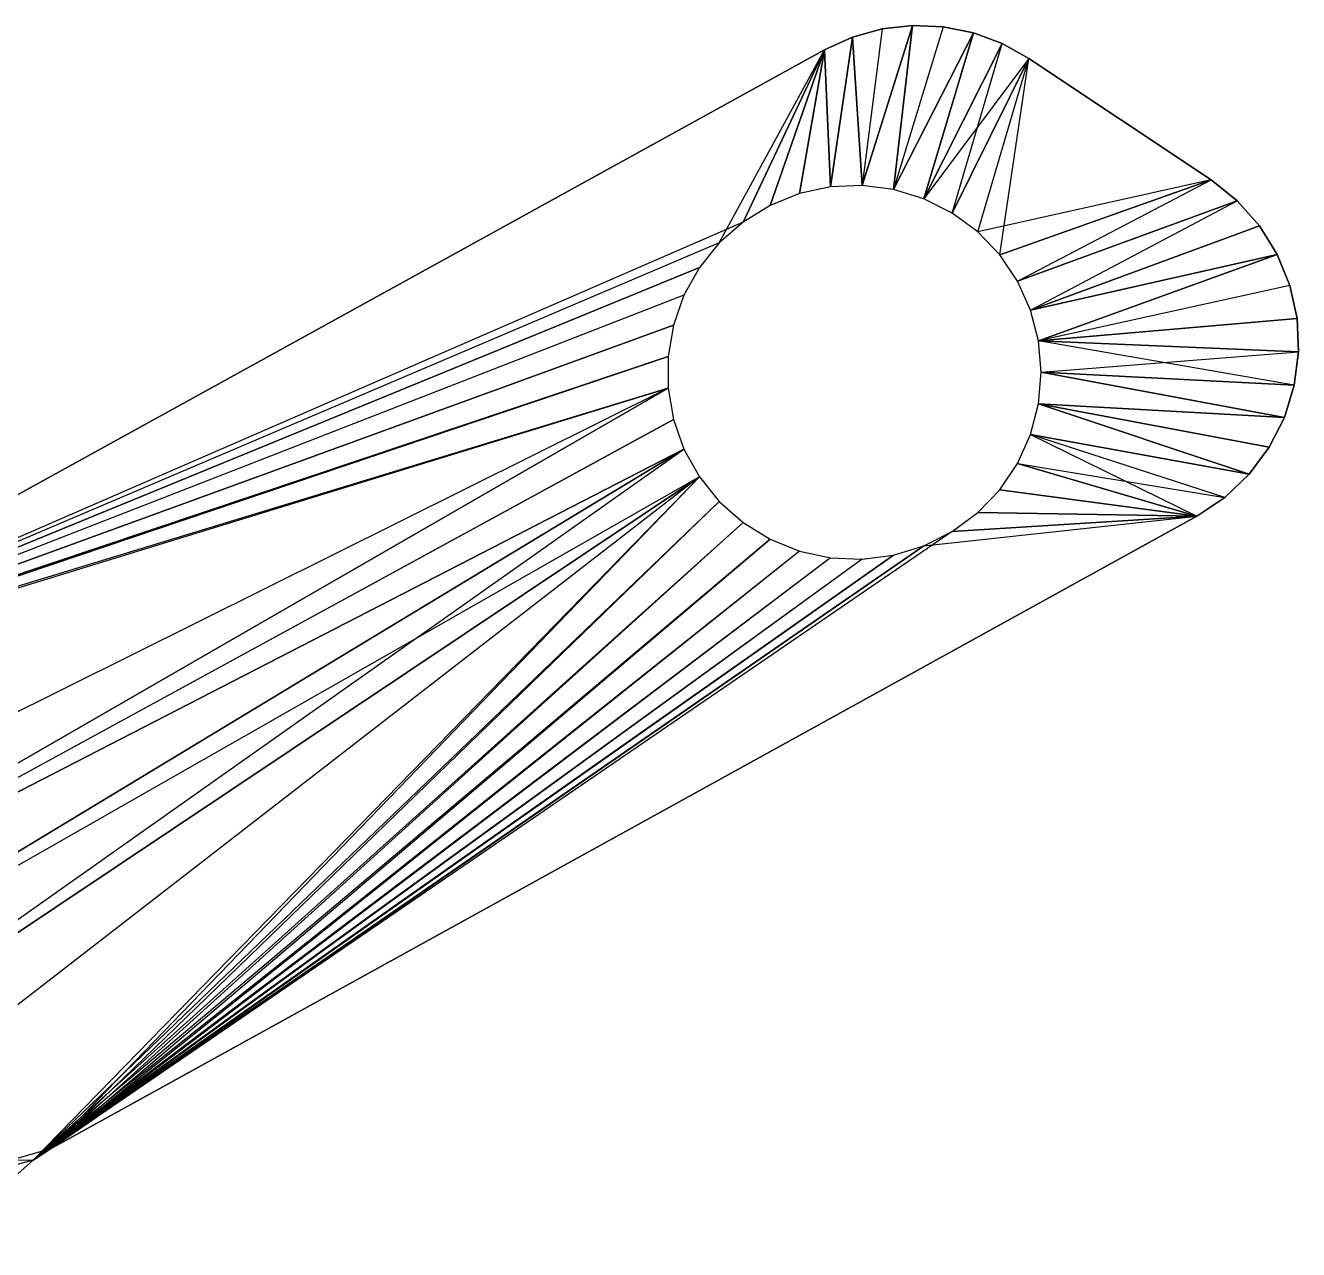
# Model space of a CAD drawing. Header units: millimetres. Extents: x -16.1 to 15.9, y -2 to 10.7.
# Drawn here: x 6.23 to 15.91, y 1.33 to 10.64 of the extents above; entities that cross this region are included whole.
import ezdxf

# ---------------------------------------------------------------- set-up
doc = ezdxf.new("R2010")
doc.units = ezdxf.units.MM
doc.layers.add('Body', color=7, linetype='CONTINUOUS')

msp = doc.modelspace()

# ---------------------------------------------------------------- linework, layer by layer
at = {"layer": 'Body'}
for p, q in [((12.7451, 10.6171, 0.8128), (12.52, 10.5548, 0.8128)), ((12.7451, 10.6171, 0.8128), (12.52, 10.5548, -0.0254)), ((12.7451, 10.6171, 0.8128), (12.52, 10.5548, 0.8128)), ((12.52, 10.5548, -0.0254), (12.7451, 10.6171, -0.0254)), ((12.7451, 10.6171, 0.8128), (12.52, 10.5548, -0.0254)), ((12.52, 10.5548, -0.0254), (12.7451, 10.6171, -0.0254)), ((12.977, 10.6436, 0.8128), (12.5932, 9.42531, 0.8128)), ((12.977, 10.6436, 0.8128), (12.5932, 9.42531, 0.8128)), ((12.5932, 9.42531, -0.0254), (12.977, 10.6436, -0.0254)), ((12.5932, 9.42531, -0.0254), (12.977, 10.6436, -0.0254)), ((12.7451, 10.6171, 0.8128), (12.5932, 9.42531, 0.8128)), ((12.7451, 10.6171, 0.8128), (12.5932, 9.42531, 0.8128)), ((12.7451, 10.6171, -0.0254), (12.5932, 9.42531, -0.0254)), ((12.7451, 10.6171, -0.0254), (12.5932, 9.42531, -0.0254)), ((12.977, 10.6436, 0.8128), (12.7451, 10.6171, 0.8128)), ((12.977, 10.6436, 0.8128), (12.7451, 10.6171, 0.8128)), ((12.977, 10.6436, 0.8128), (12.7451, 10.6171, -0.0254)), ((12.7451, 10.6171, -0.0254), (12.977, 10.6436, -0.0254)), ((12.977, 10.6436, 0.8128), (12.7451, 10.6171, -0.0254)), ((12.7451, 10.6171, -0.0254), (12.977, 10.6436, -0.0254)), ((12.7451, 10.6171, 0.8128), (12.7451, 10.6171, -0.0254)), ((12.7451, 10.6171, 0.8128), (12.7451, 10.6171, -0.0254)), ((12.8325, 9.39466, 0.8128), (12.977, 10.6436, 0.8128)), ((12.8325, 9.39466, 0.8128), (12.977, 10.6436, 0.8128)), ((12.977, 10.6436, -0.0254), (12.8325, 9.39466, -0.0254)), ((12.977, 10.6436, -0.0254), (12.8325, 9.39466, -0.0254)), ((13.2103, 10.6337, 0.8128), (12.8325, 9.39466, 0.8128)), ((13.2103, 10.6337, 0.8128), (12.8325, 9.39466, 0.8128)), ((13.2103, 10.6337, -0.0254), (12.8325, 9.39466, -0.0254)), ((13.2103, 10.6337, -0.0254), (12.8325, 9.39466, -0.0254)), ((13.4392, 10.5878, 0.8128), (12.8325, 9.39466, 0.8128)), ((13.4392, 10.5878, 0.8128), (12.8325, 9.39466, 0.8128)), ((12.8325, 9.39466, -0.0254), (13.4392, 10.5878, -0.0254)), ((12.8325, 9.39466, -0.0254), (13.4392, 10.5878, -0.0254)), ((12.977, 10.6436, 0.8128), (12.977, 10.6436, -0.0254)), ((13.2103, 10.6337, 0.8128), (12.977, 10.6436, 0.8128)), ((12.977, 10.6436, 0.8128), (12.977, 10.6436, -0.0254)), ((13.2103, 10.6337, 0.8128), (12.977, 10.6436, 0.8128)), ((12.977, 10.6436, -0.0254), (13.2103, 10.6337, 0.8128)), ((12.977, 10.6436, -0.0254), (13.2103, 10.6337, 0.8128)), ((12.977, 10.6436, -0.0254), (13.2103, 10.6337, -0.0254)), ((12.977, 10.6436, -0.0254), (13.2103, 10.6337, -0.0254)), ((13.4392, 10.5878, 0.8128), (13.0632, 9.32402, 0.8128)), ((13.4392, 10.5878, 0.8128), (13.0632, 9.32402, 0.8128)), ((13.0632, 9.32402, -0.0254), (13.4392, 10.5878, -0.0254)), ((13.0632, 9.32402, -0.0254), (13.4392, 10.5878, -0.0254)), ((13.4392, 10.5878, 0.8128), (13.2103, 10.6337, 0.8128)), ((13.2103, 10.6337, -0.0254), (13.2103, 10.6337, 0.8128)), ((13.2103, 10.6337, -0.0254), (13.2103, 10.6337, 0.8128)), ((13.4392, 10.5878, 0.8128), (13.2103, 10.6337, 0.8128)), ((13.2103, 10.6337, -0.0254), (13.4392, 10.5878, 0.8128)), ((13.2103, 10.6337, -0.0254), (13.4392, 10.5878, -0.0254)), ((13.2103, 10.6337, -0.0254), (13.4392, 10.5878, 0.8128)), ((13.2103, 10.6337, -0.0254), (13.4392, 10.5878, -0.0254)), ((13.4392, 10.5878, -0.0254), (13.4392, 10.5878, 0.8128)), ((13.6582, 10.5068, 0.8128), (13.4392, 10.5878, 0.8128)), ((13.4392, 10.5878, -0.0254), (13.4392, 10.5878, 0.8128)), ((13.6582, 10.5068, 0.8128), (13.4392, 10.5878, 0.8128)), ((13.4392, 10.5878, -0.0254), (13.6582, 10.5068, 0.8128)), ((13.4392, 10.5878, -0.0254), (13.6582, 10.5068, -0.0254)), ((13.4392, 10.5878, -0.0254), (13.6582, 10.5068, 0.8128)), ((13.4392, 10.5878, -0.0254), (13.6582, 10.5068, -0.0254)), ((12.52, 10.5548, 0.8128), (12.3074, 10.4584, 0.8128)), ((12.52, 10.5548, 0.8128), (12.3074, 10.4584, -0.0254)), ((12.52, 10.5548, 0.8128), (12.3074, 10.4584, 0.8128)), ((12.3074, 10.4584, -0.0254), (12.52, 10.5548, -0.0254)), ((12.52, 10.5548, 0.8128), (12.3074, 10.4584, -0.0254)), ((12.3074, 10.4584, -0.0254), (12.52, 10.5548, -0.0254)), ((12.3522, 9.41507, 0.8128), (12.52, 10.5548, 0.8128)), ((12.3522, 9.41507, 0.8128), (12.52, 10.5548, 0.8128)), ((12.52, 10.5548, -0.0254), (12.3522, 9.41507, -0.0254)), ((12.52, 10.5548, -0.0254), (12.3522, 9.41507, -0.0254)), ((12.52, 10.5548, 0.8128), (12.52, 10.5548, -0.0254)), ((12.5932, 9.42531, 0.8128), (12.52, 10.5548, 0.8128)), ((12.52, 10.5548, 0.8128), (12.52, 10.5548, -0.0254)), ((12.5932, 9.42531, 0.8128), (12.52, 10.5548, 0.8128)), ((12.52, 10.5548, -0.0254), (12.5932, 9.42531, -0.0254)), ((12.52, 10.5548, -0.0254), (12.5932, 9.42531, -0.0254)), ((13.6582, 10.5068, 0.8128), (13.0632, 9.32402, 0.8128)), ((13.6582, 10.5068, 0.8128), (13.0632, 9.32402, 0.8128)), ((13.0632, 9.32402, -0.0254), (13.6582, 10.5068, -0.0254)), ((13.0632, 9.32402, -0.0254), (13.6582, 10.5068, -0.0254)), ((13.2786, 9.21541, -0.0254), (13.6582, 10.5068, -0.0254)), ((13.2786, 9.21541, -0.0254), (13.6582, 10.5068, -0.0254)), ((13.862, 10.3928, 0.8128), (13.6582, 10.5068, 0.8128)), ((13.6582, 10.5068, -0.0254), (13.6582, 10.5068, 0.8128)), ((13.6582, 10.5068, -0.0254), (13.6582, 10.5068, 0.8128)), ((13.862, 10.3928, 0.8128), (13.6582, 10.5068, 0.8128)), ((13.6582, 10.5068, -0.0254), (13.862, 10.3928, 0.8128)), ((13.6582, 10.5068, -0.0254), (13.862, 10.3928, 0.8128)), ((13.6582, 10.5068, -0.0254), (13.862, 10.3928, -0.0254)), ((13.6582, 10.5068, -0.0254), (13.862, 10.3928, -0.0254)), ((3.33942, 5.51559, 0.8128), (12.3074, 10.4584, 0.8128)), ((12.3074, 10.4584, 0.8128), (3.33942, 5.51559, -0.0254)), ((3.33942, 5.51559, 0.8128), (12.3074, 10.4584, 0.8128)), ((12.3074, 10.4584, -0.0254), (3.33942, 5.51559, -0.0254)), ((12.3074, 10.4584, 0.8128), (3.33942, 5.51559, -0.0254)), ((12.3074, 10.4584, -0.0254), (3.33942, 5.51559, -0.0254)), ((11.5059, 8.9884, 0.8128), (12.3074, 10.4584, 0.8128)), ((11.5059, 8.9884, 0.8128), (12.3074, 10.4584, 0.8128)), ((11.687, 9.1478, 0.8128), (12.3074, 10.4584, 0.8128)), ((12.3074, 10.4584, -0.0254), (11.687, 9.1478, -0.0254)), ((11.687, 9.1478, 0.8128), (12.3074, 10.4584, 0.8128)), ((12.3074, 10.4584, -0.0254), (11.687, 9.1478, -0.0254)), ((11.8925, 9.27429, 0.8128), (12.3074, 10.4584, 0.8128)), ((12.3074, 10.4584, -0.0254), (11.8925, 9.27429, -0.0254)), ((11.8925, 9.27429, 0.8128), (12.3074, 10.4584, 0.8128)), ((12.3074, 10.4584, -0.0254), (11.8925, 9.27429, -0.0254)), ((12.1163, 9.36424, 0.8128), (12.3074, 10.4584, 0.8128)), ((12.1163, 9.36424, 0.8128), (12.3074, 10.4584, 0.8128)), ((12.3074, 10.4584, -0.0254), (12.1163, 9.36424, -0.0254)), ((12.3074, 10.4584, -0.0254), (12.1163, 9.36424, -0.0254)), ((12.3074, 10.4584, 0.8128), (12.3074, 10.4584, -0.0254)), ((12.3074, 10.4584, 0.8128), (12.3074, 10.4584, -0.0254)), ((12.3522, 9.41507, 0.8128), (12.3074, 10.4584, 0.8128)), ((12.3522, 9.41507, 0.8128), (12.3074, 10.4584, 0.8128)), ((12.3074, 10.4584, -0.0254), (12.3522, 9.41507, -0.0254)), ((12.3074, 10.4584, -0.0254), (12.3522, 9.41507, -0.0254)), ((13.862, 10.3928, 0.8128), (13.0632, 9.32402, 0.8128)), ((13.862, 10.3928, 0.8128), (13.0632, 9.32402, 0.8128)), ((13.862, 10.3928, 0.8128), (13.2786, 9.21541, 0.8128)), ((13.862, 10.3928, 0.8128), (13.2786, 9.21541, 0.8128)), ((13.2786, 9.21541, -0.0254), (13.862, 10.3928, -0.0254)), ((13.2786, 9.21541, -0.0254), (13.862, 10.3928, -0.0254)), ((13.4726, 9.07195, 0.8128), (13.862, 10.3928, 0.8128)), ((13.4726, 9.07195, 0.8128), (13.862, 10.3928, 0.8128)), ((13.4726, 9.07195, -0.0254), (13.862, 10.3928, -0.0254)), ((13.4726, 9.07195, -0.0254), (13.862, 10.3928, -0.0254)), ((13.6395, 8.89777, -0.0254), (13.862, 10.3928, -0.0254)), ((13.6395, 8.89777, -0.0254), (13.862, 10.3928, -0.0254)), ((13.862, 10.3928, -0.0254), (13.862, 10.3928, 0.8128)), ((13.862, 10.3928, 0.8128), (15.2478, 9.469, 0.8128)), ((13.862, 10.3928, -0.0254), (13.862, 10.3928, 0.8128)), ((13.862, 10.3928, 0.8128), (15.2478, 9.469, 0.8128)), ((13.862, 10.3928, -0.0254), (15.2478, 9.469, 0.8128)), ((13.862, 10.3928, -0.0254), (15.2478, 9.469, 0.8128)), ((15.2478, 9.469, -0.0254), (13.862, 10.3928, -0.0254)), ((15.2478, 9.469, -0.0254), (13.862, 10.3928, -0.0254)), ((12.3522, 9.41507, 0.8128), (12.1163, 9.36424, 0.8128)), ((12.3522, 9.41507, 0.8128), (12.1163, 9.36424, 0.8128)), ((12.3522, 9.41507, 0.8128), (12.1163, 9.36424, -0.0254)), ((12.3522, 9.41507, -0.0254), (12.1163, 9.36424, -0.0254)), ((12.3522, 9.41507, 0.8128), (12.1163, 9.36424, -0.0254)), ((12.3522, 9.41507, -0.0254), (12.1163, 9.36424, -0.0254)), ((12.5932, 9.42531, 0.8128), (12.3522, 9.41507, 0.8128)), ((12.5932, 9.42531, 0.8128), (12.3522, 9.41507, 0.8128)), ((12.5932, 9.42531, 0.8128), (12.3522, 9.41507, -0.0254)), ((12.5932, 9.42531, -0.0254), (12.3522, 9.41507, -0.0254)), ((12.5932, 9.42531, 0.8128), (12.3522, 9.41507, -0.0254)), ((12.5932, 9.42531, -0.0254), (12.3522, 9.41507, -0.0254)), ((12.3522, 9.41507, -0.0254), (12.3522, 9.41507, 0.8128)), ((12.3522, 9.41507, -0.0254), (12.3522, 9.41507, 0.8128)), ((12.5932, 9.42531, 0.8128), (12.5932, 9.42531, -0.0254)), ((12.8325, 9.39466, 0.8128), (12.5932, 9.42531, 0.8128)), ((12.5932, 9.42531, 0.8128), (12.5932, 9.42531, -0.0254)), ((12.8325, 9.39466, 0.8128), (12.5932, 9.42531, -0.0254)), ((12.8325, 9.39466, 0.8128), (12.5932, 9.42531, 0.8128)), ((12.8325, 9.39466, 0.8128), (12.5932, 9.42531, -0.0254)), ((12.8325, 9.39466, -0.0254), (12.5932, 9.42531, -0.0254)), ((12.8325, 9.39466, -0.0254), (12.5932, 9.42531, -0.0254)), ((15.2478, 9.469, 0.8128), (13.4726, 9.07195, 0.8128)), ((15.2478, 9.469, 0.8128), (13.4726, 9.07195, 0.8128)), ((15.2478, 9.469, 0.8128), (13.6395, 8.89777, 0.8128)), ((15.2478, 9.469, 0.8128), (13.6395, 8.89777, 0.8128)), ((13.6395, 8.89777, -0.0254), (15.2478, 9.469, -0.0254)), ((13.6395, 8.89777, -0.0254), (15.2478, 9.469, -0.0254)), ((13.7746, 8.69789, 0.8128), (15.2478, 9.469, 0.8128)), ((13.7746, 8.69789, 0.8128), (15.2478, 9.469, 0.8128)), ((13.7746, 8.69789, -0.0254), (15.2478, 9.469, -0.0254)), ((13.7746, 8.69789, -0.0254), (15.2478, 9.469, -0.0254)), ((15.2478, 9.469, 0.8128), (15.2478, 9.469, -0.0254)), ((15.2478, 9.469, 0.8128), (15.2478, 9.469, -0.0254)), ((15.4476, 9.30957, 0.8128), (15.2478, 9.469, 0.8128)), ((15.2478, 9.469, -0.0254), (15.4476, 9.30957, 0.8128)), ((15.4476, 9.30957, 0.8128), (15.2478, 9.469, 0.8128)), ((15.2478, 9.469, -0.0254), (15.4476, 9.30957, 0.8128)), ((15.2478, 9.469, -0.0254), (15.4476, 9.30957, -0.0254)), ((15.2478, 9.469, -0.0254), (15.4476, 9.30957, -0.0254)), ((12.1163, 9.36424, 0.8128), (11.8925, 9.27429, 0.8128)), ((12.1163, 9.36424, -0.0254), (11.8925, 9.27429, -0.0254)), ((12.1163, 9.36424, 0.8128), (11.8925, 9.27429, 0.8128)), ((12.1163, 9.36424, 0.8128), (11.8925, 9.27429, -0.0254)), ((12.1163, 9.36424, 0.8128), (11.8925, 9.27429, -0.0254)), ((12.1163, 9.36424, -0.0254), (11.8925, 9.27429, -0.0254)), ((12.1163, 9.36424, -0.0254), (12.1163, 9.36424, 0.8128)), ((12.1163, 9.36424, -0.0254), (12.1163, 9.36424, 0.8128)), ((12.8325, 9.39466, 0.8128), (12.8325, 9.39466, -0.0254)), ((12.8325, 9.39466, 0.8128), (12.8325, 9.39466, -0.0254)), ((13.0632, 9.32402, 0.8128), (12.8325, 9.39466, -0.0254)), ((13.0632, 9.32402, 0.8128), (12.8325, 9.39466, 0.8128)), ((13.0632, 9.32402, 0.8128), (12.8325, 9.39466, 0.8128)), ((13.0632, 9.32402, 0.8128), (12.8325, 9.39466, -0.0254)), ((13.0632, 9.32402, -0.0254), (12.8325, 9.39466, -0.0254)), ((13.0632, 9.32402, -0.0254), (12.8325, 9.39466, -0.0254)), ((13.0632, 9.32402, 0.8128), (13.0632, 9.32402, -0.0254)), ((13.0632, 9.32402, 0.8128), (13.0632, 9.32402, -0.0254)), ((13.2786, 9.21541, 0.8128), (13.0632, 9.32402, -0.0254)), ((13.2786, 9.21541, 0.8128), (13.0632, 9.32402, 0.8128)), ((13.2786, 9.21541, 0.8128), (13.0632, 9.32402, -0.0254)), ((13.2786, 9.21541, -0.0254), (13.0632, 9.32402, -0.0254)), ((13.2786, 9.21541, 0.8128), (13.0632, 9.32402, 0.8128)), ((13.2786, 9.21541, -0.0254), (13.0632, 9.32402, -0.0254)), ((15.4476, 9.30957, 0.8128), (13.7746, 8.69789, 0.8128)), ((15.4476, 9.30957, 0.8128), (13.7746, 8.69789, 0.8128)), ((13.7746, 8.69789, -0.0254), (15.4476, 9.30957, -0.0254)), ((13.7746, 8.69789, -0.0254), (15.4476, 9.30957, -0.0254)), ((13.874, 8.47805, 0.8128), (15.4476, 9.30957, 0.8128)), ((13.874, 8.47805, 0.8128), (15.4476, 9.30957, 0.8128)), ((13.874, 8.47805, -0.0254), (15.4476, 9.30957, -0.0254)), ((13.874, 8.47805, -0.0254), (15.4476, 9.30957, -0.0254)), ((15.4476, 9.30957, -0.0254), (15.4476, 9.30957, 0.8128)), ((15.4476, 9.30957, -0.0254), (15.4476, 9.30957, 0.8128)), ((15.6175, 9.11851, 0.8128), (15.4476, 9.30957, 0.8128)), ((15.4476, 9.30957, -0.0254), (15.6175, 9.11851, 0.8128)), ((15.6175, 9.11851, 0.8128), (15.4476, 9.30957, 0.8128)), ((15.4476, 9.30957, -0.0254), (15.6175, 9.11851, 0.8128)), ((15.4476, 9.30957, -0.0254), (15.6175, 9.11851, -0.0254)), ((15.4476, 9.30957, -0.0254), (15.6175, 9.11851, -0.0254)), ((11.8925, 9.27429, 0.8128), (11.687, 9.1478, 0.8128)), ((11.8925, 9.27429, -0.0254), (11.687, 9.1478, -0.0254)), ((11.8925, 9.27429, 0.8128), (11.687, 9.1478, 0.8128)), ((11.8925, 9.27429, 0.8128), (11.687, 9.1478, -0.0254)), ((11.8925, 9.27429, 0.8128), (11.687, 9.1478, -0.0254)), ((11.8925, 9.27429, -0.0254), (11.687, 9.1478, -0.0254)), ((11.8925, 9.27429, -0.0254), (11.8925, 9.27429, 0.8128)), ((11.8925, 9.27429, -0.0254), (11.8925, 9.27429, 0.8128)), ((13.2786, 9.21541, 0.8128), (13.2786, 9.21541, -0.0254)), ((13.2786, 9.21541, 0.8128), (13.2786, 9.21541, -0.0254)), ((13.4726, 9.07195, 0.8128), (13.2786, 9.21541, -0.0254)), ((13.4726, 9.07195, 0.8128), (13.2786, 9.21541, 0.8128)), ((13.4726, 9.07195, 0.8128), (13.2786, 9.21541, 0.8128)), ((13.4726, 9.07195, 0.8128), (13.2786, 9.21541, -0.0254)), ((13.4726, 9.07195, -0.0254), (13.2786, 9.21541, -0.0254)), ((13.4726, 9.07195, -0.0254), (13.2786, 9.21541, -0.0254)), ((11.687, 9.1478, -0.0254), (3.33942, 5.51559, -0.0254)), ((11.687, 9.1478, -0.0254), (3.33942, 5.51559, -0.0254)), ((11.687, 9.1478, 0.8128), (11.5059, 8.9884, 0.8128)), ((11.687, 9.1478, 0.8128), (11.5059, 8.9884, 0.8128)), ((11.687, 9.1478, 0.8128), (11.5059, 8.9884, -0.0254)), ((11.687, 9.1478, -0.0254), (11.5059, 8.9884, -0.0254)), ((11.687, 9.1478, 0.8128), (11.5059, 8.9884, -0.0254)), ((11.687, 9.1478, -0.0254), (11.5059, 8.9884, -0.0254)), ((11.687, 9.1478, -0.0254), (11.687, 9.1478, 0.8128)), ((11.687, 9.1478, -0.0254), (11.687, 9.1478, 0.8128)), ((15.6175, 9.11851, 0.8128), (13.874, 8.47805, 0.8128)), ((13.874, 8.47805, -0.0254), (15.6175, 9.11851, -0.0254)), ((15.6175, 9.11851, 0.8128), (13.874, 8.47805, 0.8128)), ((13.874, 8.47805, -0.0254), (15.6175, 9.11851, -0.0254)), ((15.6175, 9.11851, -0.0254), (15.7523, 8.90137, -0.0254)), ((15.6175, 9.11851, -0.0254), (15.6175, 9.11851, 0.8128)), ((15.7523, 8.90137, 0.8128), (15.6175, 9.11851, 0.8128)), ((15.6175, 9.11851, -0.0254), (15.7523, 8.90137, 0.8128)), ((15.6175, 9.11851, -0.0254), (15.7523, 8.90137, -0.0254)), ((15.6175, 9.11851, -0.0254), (15.6175, 9.11851, 0.8128)), ((15.7523, 8.90137, 0.8128), (15.6175, 9.11851, 0.8128)), ((15.6175, 9.11851, -0.0254), (15.7523, 8.90137, 0.8128)), ((13.4726, 9.07195, 0.8128), (13.4726, 9.07195, -0.0254)), ((13.4726, 9.07195, 0.8128), (13.4726, 9.07195, -0.0254)), ((13.6395, 8.89777, 0.8128), (13.4726, 9.07195, -0.0254)), ((13.6395, 8.89777, 0.8128), (13.4726, 9.07195, 0.8128)), ((13.6395, 8.89777, 0.8128), (13.4726, 9.07195, 0.8128)), ((13.6395, 8.89777, -0.0254), (13.4726, 9.07195, -0.0254)), ((13.6395, 8.89777, 0.8128), (13.4726, 9.07195, -0.0254)), ((13.6395, 8.89777, -0.0254), (13.4726, 9.07195, -0.0254)), ((11.5059, 8.9884, 0.8128), (3.33942, 5.51559, 0.8128)), ((11.5059, 8.9884, 0.8128), (3.33942, 5.51559, 0.8128)), ((11.5059, 8.9884, -0.0254), (3.33942, 5.51559, -0.0254)), ((11.5059, 8.9884, -0.0254), (3.33942, 5.51559, -0.0254)), ((11.5059, 8.9884, 0.8128), (11.3544, 8.8007, 0.8128)), ((11.5059, 8.9884, 0.8128), (11.3544, 8.8007, 0.8128)), ((11.5059, 8.9884, 0.8128), (11.3544, 8.8007, -0.0254)), ((11.5059, 8.9884, -0.0254), (11.3544, 8.8007, -0.0254)), ((11.5059, 8.9884, 0.8128), (11.3544, 8.8007, -0.0254)), ((11.5059, 8.9884, -0.0254), (11.3544, 8.8007, -0.0254)), ((11.5059, 8.9884, -0.0254), (11.5059, 8.9884, 0.8128)), ((11.5059, 8.9884, -0.0254), (11.5059, 8.9884, 0.8128)), ((13.6395, 8.89777, 0.8128), (13.6395, 8.89777, -0.0254)), ((13.7746, 8.69789, 0.8128), (13.6395, 8.89777, 0.8128)), ((13.6395, 8.89777, 0.8128), (13.6395, 8.89777, -0.0254)), ((13.7746, 8.69789, 0.8128), (13.6395, 8.89777, -0.0254)), ((13.7746, 8.69789, 0.8128), (13.6395, 8.89777, 0.8128)), ((13.7746, 8.69789, -0.0254), (13.6395, 8.89777, -0.0254)), ((13.7746, 8.69789, 0.8128), (13.6395, 8.89777, -0.0254)), ((13.7746, 8.69789, -0.0254), (13.6395, 8.89777, -0.0254)), ((13.874, 8.47805, -0.0254), (15.7523, 8.90137, -0.0254)), ((15.7523, 8.90137, 0.8128), (13.874, 8.47805, 0.8128)), ((13.874, 8.47805, -0.0254), (15.7523, 8.90137, -0.0254)), ((15.7523, 8.90137, 0.8128), (13.874, 8.47805, 0.8128)), ((13.9348, 8.24458, -0.0254), (15.7523, 8.90137, -0.0254)), ((15.7523, 8.90137, 0.8128), (13.9348, 8.24458, 0.8128)), ((13.9348, 8.24458, -0.0254), (15.7523, 8.90137, -0.0254)), ((15.7523, 8.90137, 0.8128), (13.9348, 8.24458, 0.8128)), ((15.7523, 8.90137, -0.0254), (15.8484, 8.66445, -0.0254)), ((15.8484, 8.66445, 0.8128), (15.7523, 8.90137, 0.8128)), ((15.7523, 8.90137, -0.0254), (15.7523, 8.90137, 0.8128)), ((15.7523, 8.90137, -0.0254), (15.8484, 8.66445, 0.8128)), ((15.7523, 8.90137, -0.0254), (15.8484, 8.66445, -0.0254)), ((15.7523, 8.90137, -0.0254), (15.7523, 8.90137, 0.8128)), ((15.8484, 8.66445, 0.8128), (15.7523, 8.90137, 0.8128)), ((15.7523, 8.90137, -0.0254), (15.8484, 8.66445, 0.8128)), ((3.33942, 5.51559, 0.8128), (11.3544, 8.8007, 0.8128)), ((3.33942, 5.51559, 0.8128), (11.3544, 8.8007, 0.8128)), ((11.3544, 8.8007, -0.0254), (3.33942, 5.51559, -0.0254)), ((11.3544, 8.8007, -0.0254), (3.33942, 5.51559, -0.0254)), ((11.3544, 8.8007, 0.8128), (11.2367, 8.59008, 0.8128)), ((11.3544, 8.8007, 0.8128), (11.2367, 8.59008, 0.8128)), ((11.3544, 8.8007, 0.8128), (11.2367, 8.59008, -0.0254)), ((11.3544, 8.8007, -0.0254), (11.2367, 8.59008, -0.0254)), ((11.3544, 8.8007, 0.8128), (11.2367, 8.59008, -0.0254)), ((11.3544, 8.8007, -0.0254), (11.2367, 8.59008, -0.0254)), ((11.3544, 8.8007, -0.0254), (11.3544, 8.8007, 0.8128)), ((11.3544, 8.8007, -0.0254), (11.3544, 8.8007, 0.8128)), ((13.7746, 8.69789, 0.8128), (13.7746, 8.69789, -0.0254)), ((13.874, 8.47805, 0.8128), (13.7746, 8.69789, 0.8128)), ((13.7746, 8.69789, 0.8128), (13.7746, 8.69789, -0.0254)), ((13.874, 8.47805, 0.8128), (13.7746, 8.69789, -0.0254)), ((13.874, 8.47805, 0.8128), (13.7746, 8.69789, 0.8128)), ((13.874, 8.47805, 0.8128), (13.7746, 8.69789, -0.0254)), ((13.874, 8.47805, -0.0254), (13.7746, 8.69789, -0.0254)), ((13.874, 8.47805, -0.0254), (13.7746, 8.69789, -0.0254)), ((15.8484, 8.66445, -0.0254), (13.9348, 8.24458, -0.0254)), ((15.8484, 8.66445, -0.0254), (13.9348, 8.24458, -0.0254)), ((15.8484, 8.66445, 0.8128), (13.9348, 8.24458, 0.8128)), ((15.8484, 8.66445, 0.8128), (13.9348, 8.24458, 0.8128)), ((15.8484, 8.66445, -0.0254), (15.9027, 8.41467, -0.0254)), ((15.8484, 8.66445, -0.0254), (15.9027, 8.41467, 0.8128)), ((15.8484, 8.66445, -0.0254), (15.9027, 8.41467, -0.0254)), ((15.9027, 8.41467, 0.8128), (15.8484, 8.66445, 0.8128)), ((15.8484, 8.66445, -0.0254), (15.8484, 8.66445, 0.8128)), ((15.8484, 8.66445, -0.0254), (15.8484, 8.66445, 0.8128)), ((15.9027, 8.41467, 0.8128), (15.8484, 8.66445, 0.8128)), ((15.8484, 8.66445, -0.0254), (15.9027, 8.41467, 0.8128)), ((11.2367, 8.59008, 0.8128), (3.33942, 5.51559, 0.8128)), ((11.2367, 8.59008, 0.8128), (3.33942, 5.51559, 0.8128)), ((11.2367, 8.59008, -0.0254), (3.33942, 5.51559, -0.0254)), ((11.2367, 8.59008, -0.0254), (3.33942, 5.51559, -0.0254)), ((11.2367, 8.59008, 0.8128), (11.1564, 8.3626, 0.8128)), ((11.2367, 8.59008, 0.8128), (11.1564, 8.3626, 0.8128)), ((11.2367, 8.59008, 0.8128), (11.1564, 8.3626, -0.0254)), ((11.2367, 8.59008, -0.0254), (11.1564, 8.3626, -0.0254)), ((11.2367, 8.59008, 0.8128), (11.1564, 8.3626, -0.0254)), ((11.2367, 8.59008, -0.0254), (11.1564, 8.3626, -0.0254)), ((11.2367, 8.59008, -0.0254), (11.2367, 8.59008, 0.8128)), ((11.2367, 8.59008, -0.0254), (11.2367, 8.59008, 0.8128)), ((13.9348, 8.24458, 0.8128), (13.874, 8.47805, -0.0254)), ((13.9348, 8.24458, -0.0254), (13.874, 8.47805, -0.0254)), ((13.874, 8.47805, 0.8128), (13.874, 8.47805, -0.0254)), ((13.9348, 8.24458, 0.8128), (13.874, 8.47805, -0.0254)), ((13.9348, 8.24458, 0.8128), (13.874, 8.47805, 0.8128)), ((13.9348, 8.24458, -0.0254), (13.874, 8.47805, -0.0254)), ((13.874, 8.47805, 0.8128), (13.874, 8.47805, -0.0254)), ((13.9348, 8.24458, 0.8128), (13.874, 8.47805, 0.8128)), ((11.1564, 8.3626, 0.8128), (3.33942, 5.51559, 0.8128)), ((11.1564, 8.3626, 0.8128), (3.33942, 5.51559, 0.8128)), ((3.33942, 5.51559, -0.0254), (11.1564, 8.3626, -0.0254)), ((3.33942, 5.51559, -0.0254), (11.1564, 8.3626, -0.0254)), ((11.1564, 8.3626, 0.8128), (11.1156, 8.12482, 0.8128)), ((11.1564, 8.3626, 0.8128), (11.1156, 8.12482, 0.8128)), ((11.1564, 8.3626, 0.8128), (11.1156, 8.12482, -0.0254)), ((11.1564, 8.3626, -0.0254), (11.1156, 8.12482, -0.0254)), ((11.1564, 8.3626, 0.8128), (11.1156, 8.12482, -0.0254)), ((11.1564, 8.3626, -0.0254), (11.1156, 8.12482, -0.0254)), ((11.1564, 8.3626, -0.0254), (11.1564, 8.3626, 0.8128)), ((11.1564, 8.3626, -0.0254), (11.1564, 8.3626, 0.8128)), ((13.9348, 8.24458, -0.0254), (15.9027, 8.41467, -0.0254)), ((13.9348, 8.24458, -0.0254), (15.9027, 8.41467, -0.0254)), ((15.9027, 8.41467, 0.8128), (13.9348, 8.24458, 0.8128)), ((15.9027, 8.41467, 0.8128), (13.9348, 8.24458, 0.8128)), ((15.9027, 8.41467, -0.0254), (15.9138, 8.15928, -0.0254)), ((15.9027, 8.41467, -0.0254), (15.9138, 8.15928, 0.8128)), ((15.9027, 8.41467, -0.0254), (15.9138, 8.15928, -0.0254)), ((15.9138, 8.15928, 0.8128), (15.9027, 8.41467, 0.8128)), ((15.9027, 8.41467, -0.0254), (15.9027, 8.41467, 0.8128)), ((15.9027, 8.41467, -0.0254), (15.9027, 8.41467, 0.8128)), ((15.9138, 8.15928, 0.8128), (15.9027, 8.41467, 0.8128)), ((15.9027, 8.41467, -0.0254), (15.9138, 8.15928, 0.8128)), ((13.9552, 8.00419, 0.8128), (13.9348, 8.24458, -0.0254)), ((13.9552, 8.00419, -0.0254), (13.9348, 8.24458, -0.0254)), ((13.9348, 8.24458, 0.8128), (13.9348, 8.24458, -0.0254)), ((13.9552, 8.00419, 0.8128), (13.9348, 8.24458, -0.0254)), ((13.9552, 8.00419, 0.8128), (13.9348, 8.24458, 0.8128)), ((13.9348, 8.24458, -0.0254), (15.9138, 8.15928, -0.0254)), ((13.9552, 8.00419, -0.0254), (13.9348, 8.24458, -0.0254)), ((13.9552, 8.00419, 0.8128), (13.9348, 8.24458, 0.8128)), ((15.8814, 7.90573, 0.8128), (13.9348, 8.24458, 0.8128)), ((13.9348, 8.24458, 0.8128), (13.9348, 8.24458, -0.0254)), ((13.9348, 8.24458, -0.0254), (15.9138, 8.15928, -0.0254)), ((15.9138, 8.15928, 0.8128), (13.9348, 8.24458, 0.8128)), ((15.8814, 7.90573, 0.8128), (13.9348, 8.24458, 0.8128)), ((15.9138, 8.15928, 0.8128), (13.9348, 8.24458, 0.8128)), ((13.9552, 8.00419, -0.0254), (15.9138, 8.15928, -0.0254)), ((13.9552, 8.00419, -0.0254), (15.9138, 8.15928, -0.0254)), ((15.9138, 8.15928, -0.0254), (15.8814, 7.90573, -0.0254)), ((15.9138, 8.15928, -0.0254), (15.8814, 7.90573, 0.8128)), ((15.9138, 8.15928, -0.0254), (15.8814, 7.90573, -0.0254)), ((15.8814, 7.90573, 0.8128), (15.9138, 8.15928, 0.8128)), ((15.8814, 7.90573, 0.8128), (15.9138, 8.15928, 0.8128)), ((15.9138, 8.15928, -0.0254), (15.8814, 7.90573, 0.8128)), ((15.9138, 8.15928, -0.0254), (15.9138, 8.15928, 0.8128)), ((15.9138, 8.15928, -0.0254), (15.9138, 8.15928, 0.8128)), ((3.1974, 5.45099, -0.0254), (11.1156, 8.12482, -0.0254)), ((3.1974, 5.45099, -0.0254), (11.1156, 8.12482, -0.0254)), ((11.1156, 8.12482, 0.8128), (3.33942, 5.51559, 0.8128)), ((11.1156, 8.12482, 0.8128), (3.33942, 5.51559, 0.8128)), ((3.33942, 5.51559, -0.0254), (11.1156, 8.12482, -0.0254)), ((3.33942, 5.51559, -0.0254), (11.1156, 8.12482, -0.0254)), ((11.1156, 8.12482, 0.8128), (11.1156, 7.88356, 0.8128)), ((11.1156, 8.12482, -0.0254), (11.1156, 7.88356, -0.0254)), ((11.1156, 8.12482, 0.8128), (11.1156, 7.88356, 0.8128)), ((11.1156, 8.12482, 0.8128), (11.1156, 7.88356, -0.0254)), ((11.1156, 8.12482, -0.0254), (11.1156, 8.12482, 0.8128)), ((11.1156, 8.12482, 0.8128), (11.1156, 7.88356, -0.0254)), ((11.1156, 8.12482, -0.0254), (11.1156, 7.88356, -0.0254)), ((11.1156, 8.12482, -0.0254), (11.1156, 8.12482, 0.8128)), ((13.9348, 7.7638, 0.8128), (13.9552, 8.00419, -0.0254)), ((13.9348, 7.7638, -0.0254), (13.9552, 8.00419, -0.0254)), ((13.9348, 7.7638, -0.0254), (13.9552, 8.00419, -0.0254)), ((13.9348, 7.7638, 0.8128), (13.9552, 8.00419, -0.0254)), ((13.9348, 7.7638, 0.8128), (13.9552, 8.00419, 0.8128)), ((13.9348, 7.7638, 0.8128), (13.9552, 8.00419, 0.8128)), ((13.9552, 8.00419, -0.0254), (15.8063, 7.66137, -0.0254)), ((13.9552, 8.00419, 0.8128), (13.9552, 8.00419, -0.0254)), ((15.8063, 7.66137, 0.8128), (13.9552, 8.00419, 0.8128)), ((13.9552, 8.00419, -0.0254), (15.8814, 7.90573, -0.0254)), ((13.9552, 8.00419, -0.0254), (15.8063, 7.66137, -0.0254)), ((13.9552, 8.00419, 0.8128), (13.9552, 8.00419, -0.0254)), ((15.8814, 7.90573, 0.8128), (13.9552, 8.00419, 0.8128)), ((15.8063, 7.66137, 0.8128), (13.9552, 8.00419, 0.8128)), ((13.9552, 8.00419, -0.0254), (15.8814, 7.90573, -0.0254)), ((15.8814, 7.90573, 0.8128), (13.9552, 8.00419, 0.8128)), ((11.1156, 7.88356, 0.8128), (2.09083, 3.39573, 0.8128)), ((11.1156, 7.88356, 0.8128), (2.09083, 3.39573, 0.8128)), ((2.63464, 2.99353, 0.8128), (11.1156, 7.88356, 0.8128)), ((2.63464, 2.99353, 0.8128), (11.1156, 7.88356, 0.8128)), ((11.1156, 7.88356, -0.0254), (2.63464, 2.99353, -0.0254)), ((11.1156, 7.88356, -0.0254), (2.63464, 2.99353, -0.0254)), ((3.1974, 5.45099, -0.0254), (11.1156, 7.88356, -0.0254)), ((3.1974, 5.45099, -0.0254), (11.1156, 7.88356, -0.0254)), ((11.1156, 7.88356, 0.8128), (3.33942, 5.51559, 0.8128)), ((11.1156, 7.88356, 0.8128), (3.33942, 5.51559, 0.8128)), ((11.1156, 7.88356, 0.8128), (11.1564, 7.64578, 0.8128)), ((11.1156, 7.88356, 0.8128), (11.1564, 7.64578, 0.8128)), ((11.1156, 7.88356, 0.8128), (11.1564, 7.64578, -0.0254)), ((11.1156, 7.88356, -0.0254), (11.1564, 7.64578, -0.0254)), ((11.1156, 7.88356, -0.0254), (11.1156, 7.88356, 0.8128)), ((11.1156, 7.88356, -0.0254), (11.1156, 7.88356, 0.8128)), ((11.1156, 7.88356, 0.8128), (11.1564, 7.64578, -0.0254)), ((11.1156, 7.88356, -0.0254), (11.1564, 7.64578, -0.0254)), ((15.8814, 7.90573, -0.0254), (15.8063, 7.66137, 0.8128)), ((15.8814, 7.90573, -0.0254), (15.8063, 7.66137, -0.0254)), ((15.8814, 7.90573, -0.0254), (15.8063, 7.66137, -0.0254)), ((15.8063, 7.66137, 0.8128), (15.8814, 7.90573, 0.8128)), ((15.8063, 7.66137, 0.8128), (15.8814, 7.90573, 0.8128)), ((15.8814, 7.90573, -0.0254), (15.8063, 7.66137, 0.8128)), ((15.8814, 7.90573, -0.0254), (15.8814, 7.90573, 0.8128)), ((15.8814, 7.90573, -0.0254), (15.8814, 7.90573, 0.8128)), ((13.874, 7.53033, -0.0254), (13.9348, 7.7638, -0.0254)), ((13.874, 7.53033, 0.8128), (13.9348, 7.7638, 0.8128)), ((13.874, 7.53033, 0.8128), (13.9348, 7.7638, -0.0254)), ((13.874, 7.53033, -0.0254), (13.9348, 7.7638, -0.0254)), ((13.874, 7.53033, 0.8128), (13.9348, 7.7638, -0.0254)), ((13.874, 7.53033, 0.8128), (13.9348, 7.7638, 0.8128)), ((13.9348, 7.7638, -0.0254), (15.5382, 7.22824, -0.0254)), ((15.5382, 7.22824, 0.8128), (13.9348, 7.7638, 0.8128)), ((13.9348, 7.7638, -0.0254), (15.6908, 7.43333, -0.0254)), ((13.9348, 7.7638, -0.0254), (15.5382, 7.22824, -0.0254)), ((13.9348, 7.7638, 0.8128), (13.9348, 7.7638, -0.0254)), ((15.6908, 7.43333, 0.8128), (13.9348, 7.7638, 0.8128)), ((15.5382, 7.22824, 0.8128), (13.9348, 7.7638, 0.8128)), ((13.9348, 7.7638, -0.0254), (15.8063, 7.66137, -0.0254)), ((13.9348, 7.7638, -0.0254), (15.6908, 7.43333, -0.0254)), ((13.9348, 7.7638, 0.8128), (13.9348, 7.7638, -0.0254)), ((15.8063, 7.66137, 0.8128), (13.9348, 7.7638, 0.8128)), ((15.6908, 7.43333, 0.8128), (13.9348, 7.7638, 0.8128)), ((13.9348, 7.7638, -0.0254), (15.8063, 7.66137, -0.0254)), ((15.8063, 7.66137, 0.8128), (13.9348, 7.7638, 0.8128)), ((15.8063, 7.66137, -0.0254), (15.6908, 7.43333, 0.8128)), ((15.8063, 7.66137, -0.0254), (15.6908, 7.43333, -0.0254)), ((15.8063, 7.66137, -0.0254), (15.6908, 7.43333, -0.0254)), ((15.6908, 7.43333, 0.8128), (15.8063, 7.66137, 0.8128)), ((15.6908, 7.43333, 0.8128), (15.8063, 7.66137, 0.8128)), ((15.8063, 7.66137, -0.0254), (15.6908, 7.43333, 0.8128)), ((15.8063, 7.66137, -0.0254), (15.8063, 7.66137, 0.8128)), ((15.8063, 7.66137, -0.0254), (15.8063, 7.66137, 0.8128)), ((11.1564, 7.64578, 0.8128), (2.63464, 2.99353, 0.8128)), ((11.1564, 7.64578, 0.8128), (2.63464, 2.99353, 0.8128)), ((2.63464, 2.99353, -0.0254), (11.1564, 7.64578, -0.0254)), ((2.63464, 2.99353, -0.0254), (11.1564, 7.64578, -0.0254)), ((11.1564, 7.64578, -0.0254), (11.1564, 7.64578, 0.8128)), ((11.1564, 7.64578, 0.8128), (11.2367, 7.4183, 0.8128)), ((11.1564, 7.64578, -0.0254), (11.1564, 7.64578, 0.8128)), ((11.1564, 7.64578, 0.8128), (11.2367, 7.4183, -0.0254)), ((11.1564, 7.64578, -0.0254), (11.2367, 7.4183, -0.0254)), ((11.1564, 7.64578, 0.8128), (11.2367, 7.4183, 0.8128)), ((11.1564, 7.64578, 0.8128), (11.2367, 7.4183, -0.0254)), ((11.1564, 7.64578, -0.0254), (11.2367, 7.4183, -0.0254)), ((13.7746, 7.31049, -0.0254), (13.874, 7.53033, -0.0254)), ((13.7746, 7.31049, 0.8128), (13.874, 7.53033, 0.8128)), ((13.7746, 7.31049, 0.8128), (13.874, 7.53033, -0.0254)), ((13.7746, 7.31049, -0.0254), (13.874, 7.53033, -0.0254)), ((13.7746, 7.31049, 0.8128), (13.874, 7.53033, -0.0254)), ((13.7746, 7.31049, 0.8128), (13.874, 7.53033, 0.8128)), ((15.353, 7.05207, 0.8128), (13.874, 7.53033, 0.8128)), ((13.874, 7.53033, 0.8128), (15.1405, 6.90994, 0.8128)), ((15.353, 7.05207, -0.0254), (13.874, 7.53033, -0.0254)), ((13.874, 7.53033, -0.0254), (15.5382, 7.22824, -0.0254)), ((15.353, 7.05207, -0.0254), (13.874, 7.53033, -0.0254)), ((15.5382, 7.22824, 0.8128), (13.874, 7.53033, 0.8128)), ((15.353, 7.05207, 0.8128), (13.874, 7.53033, 0.8128)), ((13.874, 7.53033, 0.8128), (15.1405, 6.90994, 0.8128)), ((13.874, 7.53033, -0.0254), (15.5382, 7.22824, -0.0254)), ((15.5382, 7.22824, 0.8128), (13.874, 7.53033, 0.8128)), ((13.874, 7.53033, 0.8128), (13.874, 7.53033, -0.0254)), ((13.874, 7.53033, 0.8128), (13.874, 7.53033, -0.0254)), ((11.2367, 7.4183, 0.8128), (2.63464, 2.99353, 0.8128)), ((11.2367, 7.4183, 0.8128), (2.63464, 2.99353, 0.8128)), ((2.63464, 2.99353, -0.0254), (11.2367, 7.4183, -0.0254)), ((2.63464, 2.99353, -0.0254), (11.2367, 7.4183, -0.0254)), ((11.2367, 7.4183, 0.8128), (3.10265, 2.50522, 0.8128)), ((3.10265, 2.50522, -0.0254), (11.2367, 7.4183, -0.0254)), ((11.2367, 7.4183, 0.8128), (3.10265, 2.50522, 0.8128)), ((3.10265, 2.50522, -0.0254), (11.2367, 7.4183, -0.0254)), ((3.48141, 1.94483, -0.0254), (11.2367, 7.4183, -0.0254)), ((3.48141, 1.94483, -0.0254), (11.2367, 7.4183, -0.0254)), ((11.2367, 7.4183, 0.8128), (11.3544, 7.20768, 0.8128)), ((11.2367, 7.4183, -0.0254), (11.2367, 7.4183, 0.8128)), ((11.2367, 7.4183, 0.8128), (11.3544, 7.20768, 0.8128)), ((11.2367, 7.4183, 0.8128), (11.3544, 7.20768, -0.0254)), ((11.2367, 7.4183, -0.0254), (11.2367, 7.4183, 0.8128)), ((11.2367, 7.4183, 0.8128), (11.3544, 7.20768, -0.0254)), ((11.2367, 7.4183, -0.0254), (11.3544, 7.20768, -0.0254)), ((11.2367, 7.4183, -0.0254), (11.3544, 7.20768, -0.0254)), ((15.6908, 7.43333, -0.0254), (15.5382, 7.22824, 0.8128)), ((15.6908, 7.43333, -0.0254), (15.5382, 7.22824, -0.0254)), ((15.5382, 7.22824, 0.8128), (15.6908, 7.43333, 0.8128)), ((15.6908, 7.43333, -0.0254), (15.5382, 7.22824, 0.8128)), ((15.6908, 7.43333, -0.0254), (15.5382, 7.22824, -0.0254)), ((15.5382, 7.22824, 0.8128), (15.6908, 7.43333, 0.8128)), ((15.6908, 7.43333, -0.0254), (15.6908, 7.43333, 0.8128)), ((15.6908, 7.43333, -0.0254), (15.6908, 7.43333, 0.8128)), ((13.6395, 7.11061, -0.0254), (13.7746, 7.31049, -0.0254)), ((13.6395, 7.11061, 0.8128), (13.7746, 7.31049, -0.0254)), ((13.6395, 7.11061, -0.0254), (13.7746, 7.31049, -0.0254)), ((13.6395, 7.11061, 0.8128), (13.7746, 7.31049, 0.8128)), ((13.6395, 7.11061, 0.8128), (13.7746, 7.31049, -0.0254)), ((13.6395, 7.11061, 0.8128), (13.7746, 7.31049, 0.8128)), ((13.7746, 7.31049, -0.0254), (15.353, 7.05207, -0.0254)), ((15.1405, 6.90994, -0.0254), (13.7746, 7.31049, -0.0254)), ((13.7746, 7.31049, -0.0254), (15.353, 7.05207, -0.0254)), ((15.1405, 6.90994, -0.0254), (13.7746, 7.31049, -0.0254)), ((13.7746, 7.31049, 0.8128), (15.1405, 6.90994, 0.8128)), ((13.7746, 7.31049, 0.8128), (13.7746, 7.31049, -0.0254)), ((13.7746, 7.31049, 0.8128), (15.1405, 6.90994, 0.8128)), ((13.7746, 7.31049, 0.8128), (13.7746, 7.31049, -0.0254)), ((11.3544, 7.20768, 0.8128), (3.10265, 2.50522, 0.8128)), ((11.3544, 7.20768, 0.8128), (3.10265, 2.50522, 0.8128)), ((11.3544, 7.20768, 0.8128), (3.48141, 1.94483, 0.8128)), ((3.48141, 1.94483, -0.0254), (11.3544, 7.20768, -0.0254)), ((11.3544, 7.20768, 0.8128), (3.48141, 1.94483, 0.8128)), ((3.48141, 1.94483, -0.0254), (11.3544, 7.20768, -0.0254)), ((11.3544, 7.20768, -0.0254), (3.76001, 1.3285, -0.0254)), ((11.3544, 7.20768, -0.0254), (3.76001, 1.3285, -0.0254)), ((6.28362, 2.0095, 0.8128), (11.3544, 7.20768, 0.8128)), ((6.28362, 2.0095, 0.8128), (11.3544, 7.20768, 0.8128)), ((11.3544, 7.20768, -0.0254), (6.41503, 2.0959, -0.0254)), ((11.3544, 7.20768, -0.0254), (6.41503, 2.0959, -0.0254)), ((11.3544, 7.20768, -0.0254), (11.3544, 7.20768, 0.8128)), ((11.3544, 7.20768, -0.0254), (11.3544, 7.20768, 0.8128)), ((11.3544, 7.20768, 0.8128), (11.5059, 7.01998, -0.0254)), ((11.3544, 7.20768, -0.0254), (11.5059, 7.01998, -0.0254)), ((11.3544, 7.20768, 0.8128), (11.5059, 7.01998, 0.8128)), ((11.3544, 7.20768, 0.8128), (11.5059, 7.01998, 0.8128)), ((11.3544, 7.20768, 0.8128), (11.5059, 7.01998, -0.0254)), ((11.3544, 7.20768, -0.0254), (11.5059, 7.01998, -0.0254)), ((15.5382, 7.22824, -0.0254), (15.353, 7.05207, 0.8128)), ((15.5382, 7.22824, -0.0254), (15.353, 7.05207, -0.0254)), ((15.353, 7.05207, 0.8128), (15.5382, 7.22824, 0.8128)), ((15.5382, 7.22824, -0.0254), (15.353, 7.05207, 0.8128)), ((15.5382, 7.22824, -0.0254), (15.353, 7.05207, -0.0254)), ((15.353, 7.05207, 0.8128), (15.5382, 7.22824, 0.8128)), ((15.5382, 7.22824, -0.0254), (15.5382, 7.22824, 0.8128)), ((15.5382, 7.22824, -0.0254), (15.5382, 7.22824, 0.8128)), ((13.4726, 6.93643, 0.8128), (13.6395, 7.11061, 0.8128)), ((13.4726, 6.93643, -0.0254), (13.6395, 7.11061, -0.0254)), ((13.4726, 6.93643, 0.8128), (13.6395, 7.11061, -0.0254)), ((13.4726, 6.93643, 0.8128), (13.6395, 7.11061, 0.8128)), ((13.4726, 6.93643, 0.8128), (13.6395, 7.11061, -0.0254)), ((13.4726, 6.93643, -0.0254), (13.6395, 7.11061, -0.0254)), ((15.1405, 6.90994, -0.0254), (13.6395, 7.11061, -0.0254)), ((13.6395, 7.11061, 0.8128), (15.1405, 6.90994, 0.8128)), ((15.1405, 6.90994, -0.0254), (13.6395, 7.11061, -0.0254)), ((13.6395, 7.11061, 0.8128), (13.6395, 7.11061, -0.0254)), ((13.6395, 7.11061, 0.8128), (13.6395, 7.11061, -0.0254)), ((13.6395, 7.11061, 0.8128), (15.1405, 6.90994, 0.8128)), ((11.5059, 7.01998, 0.8128), (6.28362, 2.0095, 0.8128)), ((11.5059, 7.01998, 0.8128), (6.28362, 2.0095, 0.8128)), ((11.5059, 7.01998, -0.0254), (6.41503, 2.0959, -0.0254)), ((11.5059, 7.01998, -0.0254), (6.41503, 2.0959, -0.0254)), ((11.5059, 7.01998, -0.0254), (11.5059, 7.01998, 0.8128)), ((11.5059, 7.01998, 0.8128), (11.687, 6.86058, 0.8128)), ((11.5059, 7.01998, -0.0254), (11.5059, 7.01998, 0.8128)), ((11.5059, 7.01998, 0.8128), (11.687, 6.86058, -0.0254)), ((11.5059, 7.01998, -0.0254), (11.687, 6.86058, -0.0254)), ((11.5059, 7.01998, -0.0254), (11.687, 6.86058, -0.0254)), ((11.5059, 7.01998, 0.8128), (11.687, 6.86058, 0.8128)), ((11.5059, 7.01998, 0.8128), (11.687, 6.86058, -0.0254)), ((15.353, 7.05207, -0.0254), (15.1405, 6.90994, 0.8128)), ((15.353, 7.05207, -0.0254), (15.1405, 6.90994, -0.0254)), ((15.1405, 6.90994, 0.8128), (15.353, 7.05207, 0.8128)), ((15.353, 7.05207, -0.0254), (15.1405, 6.90994, 0.8128)), ((15.353, 7.05207, -0.0254), (15.1405, 6.90994, -0.0254)), ((15.1405, 6.90994, 0.8128), (15.353, 7.05207, 0.8128)), ((15.353, 7.05207, -0.0254), (15.353, 7.05207, 0.8128)), ((15.353, 7.05207, -0.0254), (15.353, 7.05207, 0.8128)), ((15.1405, 6.90994, -0.0254), (6.41503, 2.0959, 0.8128)), ((6.41503, 2.0959, -0.0254), (15.1405, 6.90994, -0.0254)), ((15.1405, 6.90994, 0.8128), (6.41503, 2.0959, 0.8128)), ((15.1405, 6.90994, -0.0254), (6.41503, 2.0959, 0.8128)), ((6.41503, 2.0959, -0.0254), (15.1405, 6.90994, -0.0254)), ((15.1405, 6.90994, 0.8128), (6.41503, 2.0959, 0.8128)), ((13.0632, 6.68436, -0.0254), (15.1405, 6.90994, -0.0254)), ((13.0632, 6.68436, -0.0254), (15.1405, 6.90994, -0.0254)), ((13.2786, 6.79297, 0.8128), (13.4726, 6.93643, 0.8128)), ((13.2786, 6.79297, -0.0254), (13.4726, 6.93643, -0.0254)), ((13.2786, 6.79297, 0.8128), (13.4726, 6.93643, -0.0254)), ((13.2786, 6.79297, 0.8128), (13.4726, 6.93643, 0.8128)), ((13.2786, 6.79297, 0.8128), (13.4726, 6.93643, -0.0254)), ((13.2786, 6.79297, -0.0254), (13.4726, 6.93643, -0.0254)), ((15.1405, 6.90994, 0.8128), (13.2786, 6.79297, 0.8128)), ((13.2786, 6.79297, -0.0254), (15.1405, 6.90994, -0.0254)), ((15.1405, 6.90994, 0.8128), (13.2786, 6.79297, 0.8128)), ((13.2786, 6.79297, -0.0254), (15.1405, 6.90994, -0.0254)), ((15.1405, 6.90994, 0.8128), (13.4726, 6.93643, 0.8128)), ((13.4726, 6.93643, -0.0254), (15.1405, 6.90994, -0.0254)), ((15.1405, 6.90994, 0.8128), (13.4726, 6.93643, 0.8128)), ((13.4726, 6.93643, 0.8128), (13.4726, 6.93643, -0.0254)), ((13.4726, 6.93643, -0.0254), (15.1405, 6.90994, -0.0254)), ((13.4726, 6.93643, 0.8128), (13.4726, 6.93643, -0.0254)), ((15.1405, 6.90994, -0.0254), (15.1405, 6.90994, 0.8128)), ((15.1405, 6.90994, -0.0254), (15.1405, 6.90994, 0.8128)), ((11.687, 6.86058, 0.8128), (6.28362, 2.0095, 0.8128)), ((11.687, 6.86058, 0.8128), (6.28362, 2.0095, 0.8128)), ((11.687, 6.86058, -0.0254), (6.41503, 2.0959, -0.0254)), ((11.687, 6.86058, -0.0254), (6.41503, 2.0959, -0.0254)), ((13.2786, 6.79297, 0.8128), (6.41503, 2.0959, 0.8128)), ((13.2786, 6.79297, 0.8128), (6.41503, 2.0959, 0.8128)), ((11.687, 6.86058, -0.0254), (11.687, 6.86058, 0.8128)), ((11.687, 6.86058, 0.8128), (11.8925, 6.73409, 0.8128)), ((11.687, 6.86058, -0.0254), (11.8925, 6.73409, -0.0254)), ((11.687, 6.86058, -0.0254), (11.687, 6.86058, 0.8128)), ((11.687, 6.86058, 0.8128), (11.8925, 6.73409, -0.0254)), ((11.687, 6.86058, -0.0254), (11.8925, 6.73409, -0.0254)), ((11.687, 6.86058, 0.8128), (11.8925, 6.73409, 0.8128)), ((11.687, 6.86058, 0.8128), (11.8925, 6.73409, -0.0254)), ((13.0632, 6.68436, -0.0254), (13.2786, 6.79297, -0.0254)), ((13.0632, 6.68436, 0.8128), (13.2786, 6.79297, 0.8128)), ((13.0632, 6.68436, 0.8128), (13.2786, 6.79297, -0.0254)), ((13.0632, 6.68436, -0.0254), (13.2786, 6.79297, -0.0254)), ((13.0632, 6.68436, 0.8128), (13.2786, 6.79297, -0.0254)), ((13.0632, 6.68436, 0.8128), (13.2786, 6.79297, 0.8128)), ((13.2786, 6.79297, 0.8128), (13.2786, 6.79297, -0.0254)), ((13.2786, 6.79297, 0.8128), (13.2786, 6.79297, -0.0254)), ((11.8925, 6.73409, 0.8128), (6.28362, 2.0095, 0.8128)), ((11.8925, 6.73409, 0.8128), (6.28362, 2.0095, 0.8128)), ((6.41503, 2.0959, -0.0254), (11.8925, 6.73409, -0.0254)), ((6.41503, 2.0959, -0.0254), (11.8925, 6.73409, -0.0254)), ((11.8925, 6.73409, -0.0254), (11.8925, 6.73409, 0.8128)), ((11.8925, 6.73409, 0.8128), (12.1163, 6.64414, 0.8128)), ((11.8925, 6.73409, -0.0254), (12.1163, 6.64414, -0.0254)), ((11.8925, 6.73409, -0.0254), (11.8925, 6.73409, 0.8128)), ((11.8925, 6.73409, 0.8128), (12.1163, 6.64414, -0.0254)), ((11.8925, 6.73409, -0.0254), (12.1163, 6.64414, -0.0254)), ((11.8925, 6.73409, 0.8128), (12.1163, 6.64414, 0.8128)), ((11.8925, 6.73409, 0.8128), (12.1163, 6.64414, -0.0254)), ((13.0632, 6.68436, 0.8128), (6.28362, 2.0095, 0.8128)), ((13.0632, 6.68436, 0.8128), (6.28362, 2.0095, 0.8128)), ((12.1163, 6.64414, 0.8128), (6.28362, 2.0095, 0.8128)), ((12.1163, 6.64414, 0.8128), (6.28362, 2.0095, 0.8128)), ((12.8325, 6.61372, 0.8128), (6.28362, 2.0095, 0.8128)), ((12.8325, 6.61372, 0.8128), (6.28362, 2.0095, 0.8128)), ((12.3522, 6.59331, 0.8128), (6.28362, 2.0095, 0.8128)), ((12.3522, 6.59331, 0.8128), (6.28362, 2.0095, 0.8128)), ((6.41503, 2.0959, -0.0254), (13.0632, 6.68436, -0.0254)), ((6.41503, 2.0959, 0.8128), (13.0632, 6.68436, 0.8128)), ((6.41503, 2.0959, -0.0254), (13.0632, 6.68436, -0.0254)), ((6.41503, 2.0959, 0.8128), (13.0632, 6.68436, 0.8128)), ((12.1163, 6.64414, -0.0254), (6.41503, 2.0959, -0.0254)), ((12.1163, 6.64414, -0.0254), (6.41503, 2.0959, -0.0254)), ((6.41503, 2.0959, -0.0254), (12.8325, 6.61372, -0.0254)), ((6.41503, 2.0959, -0.0254), (12.8325, 6.61372, -0.0254)), ((12.3522, 6.59331, -0.0254), (6.41503, 2.0959, -0.0254)), ((12.3522, 6.59331, -0.0254), (6.41503, 2.0959, -0.0254)), ((12.1163, 6.64414, -0.0254), (12.1163, 6.64414, 0.8128)), ((12.1163, 6.64414, 0.8128), (12.3522, 6.59331, 0.8128)), ((12.1163, 6.64414, -0.0254), (12.3522, 6.59331, -0.0254)), ((12.1163, 6.64414, -0.0254), (12.1163, 6.64414, 0.8128)), ((12.1163, 6.64414, 0.8128), (12.3522, 6.59331, -0.0254)), ((12.1163, 6.64414, -0.0254), (12.3522, 6.59331, -0.0254)), ((12.1163, 6.64414, 0.8128), (12.3522, 6.59331, 0.8128)), ((12.1163, 6.64414, 0.8128), (12.3522, 6.59331, -0.0254)), ((12.3522, 6.59331, -0.0254), (12.3522, 6.59331, 0.8128)), ((12.3522, 6.59331, 0.8128), (12.5932, 6.58307, 0.8128)), ((12.3522, 6.59331, -0.0254), (12.5932, 6.58307, -0.0254)), ((12.3522, 6.59331, -0.0254), (12.3522, 6.59331, 0.8128)), ((12.3522, 6.59331, 0.8128), (12.5932, 6.58307, -0.0254)), ((12.3522, 6.59331, -0.0254), (12.5932, 6.58307, -0.0254)), ((12.3522, 6.59331, 0.8128), (12.5932, 6.58307, 0.8128)), ((12.3522, 6.59331, 0.8128), (12.5932, 6.58307, -0.0254)), ((12.5932, 6.58307, 0.8128), (12.8325, 6.61372, 0.8128)), ((12.5932, 6.58307, -0.0254), (12.8325, 6.61372, -0.0254)), ((12.5932, 6.58307, 0.8128), (12.8325, 6.61372, -0.0254)), ((12.5932, 6.58307, -0.0254), (12.8325, 6.61372, -0.0254)), ((12.5932, 6.58307, 0.8128), (12.8325, 6.61372, -0.0254)), ((12.5932, 6.58307, 0.8128), (12.8325, 6.61372, 0.8128)), ((12.8325, 6.61372, -0.0254), (13.0632, 6.68436, -0.0254)), ((12.8325, 6.61372, 0.8128), (13.0632, 6.68436, 0.8128)), ((12.8325, 6.61372, 0.8128), (13.0632, 6.68436, -0.0254)), ((12.8325, 6.61372, -0.0254), (13.0632, 6.68436, -0.0254)), ((12.8325, 6.61372, 0.8128), (13.0632, 6.68436, -0.0254)), ((12.8325, 6.61372, 0.8128), (13.0632, 6.68436, 0.8128)), ((12.8325, 6.61372, 0.8128), (12.8325, 6.61372, -0.0254)), ((12.8325, 6.61372, 0.8128), (12.8325, 6.61372, -0.0254)), ((13.0632, 6.68436, 0.8128), (13.0632, 6.68436, -0.0254)), ((13.0632, 6.68436, 0.8128), (13.0632, 6.68436, -0.0254)), ((12.5932, 6.58307, 0.8128), (6.28362, 2.0095, 0.8128)), ((12.5932, 6.58307, 0.8128), (6.28362, 2.0095, 0.8128)), ((12.5932, 6.58307, -0.0254), (6.41503, 2.0959, -0.0254)), ((12.5932, 6.58307, -0.0254), (6.41503, 2.0959, -0.0254)), ((12.5932, 6.58307, 0.8128), (12.5932, 6.58307, -0.0254)), ((12.5932, 6.58307, 0.8128), (12.5932, 6.58307, -0.0254)), ((6.41503, 2.0959, -0.0254), (3.76001, 1.3285, -0.0254)), ((6.41503, 2.0959, -0.0254), (3.76001, 1.3285, -0.0254)), ((6.41503, 2.0959, -0.0254), (6.28362, 2.0095, -0.0254)), ((6.41503, 2.0959, 0.8128), (6.28362, 2.0095, -0.0254)), ((6.41503, 2.0959, -0.0254), (6.28362, 2.0095, -0.0254)), ((6.28362, 2.0095, 0.8128), (6.41503, 2.0959, 0.8128)), ((6.41503, 2.0959, 0.8128), (6.28362, 2.0095, -0.0254)), ((6.28362, 2.0095, 0.8128), (6.41503, 2.0959, 0.8128)), ((6.41503, 2.0959, 0.8128), (6.41503, 2.0959, -0.0254)), ((6.41503, 2.0959, 0.8128), (6.41503, 2.0959, -0.0254)), ((6.28362, 2.0095, 0.8128), (3.48141, 1.94483, 0.8128)), ((6.28362, 2.0095, 0.8128), (3.48141, 1.94483, 0.8128)), ((6.28362, 2.0095, 0.8128), (3.76001, 1.3285, 0.8128)), ((6.28362, 2.0095, 0.8128), (3.76001, 1.3285, 0.8128)), ((6.28362, 2.0095, -0.0254), (3.76001, 1.3285, -0.0254)), ((6.28362, 2.0095, -0.0254), (3.76001, 1.3285, -0.0254)), ((6.16712, 1.90385, 0.8128), (6.28362, 2.0095, 0.8128)), ((6.16712, 1.90385, 0.8128), (6.28362, 2.0095, 0.8128)), ((6.28362, 2.0095, 0.8128), (6.16712, 1.90385, -0.0254)), ((6.28362, 2.0095, -0.0254), (6.16712, 1.90385, -0.0254)), ((6.28362, 2.0095, 0.8128), (6.16712, 1.90385, -0.0254)), ((6.28362, 2.0095, -0.0254), (6.16712, 1.90385, -0.0254)), ((6.28362, 2.0095, -0.0254), (6.28362, 2.0095, 0.8128)), ((6.28362, 2.0095, -0.0254), (6.28362, 2.0095, 0.8128))]:
    msp.add_line(p, q, dxfattribs=at)

doc.saveas('drawing.dxf')
